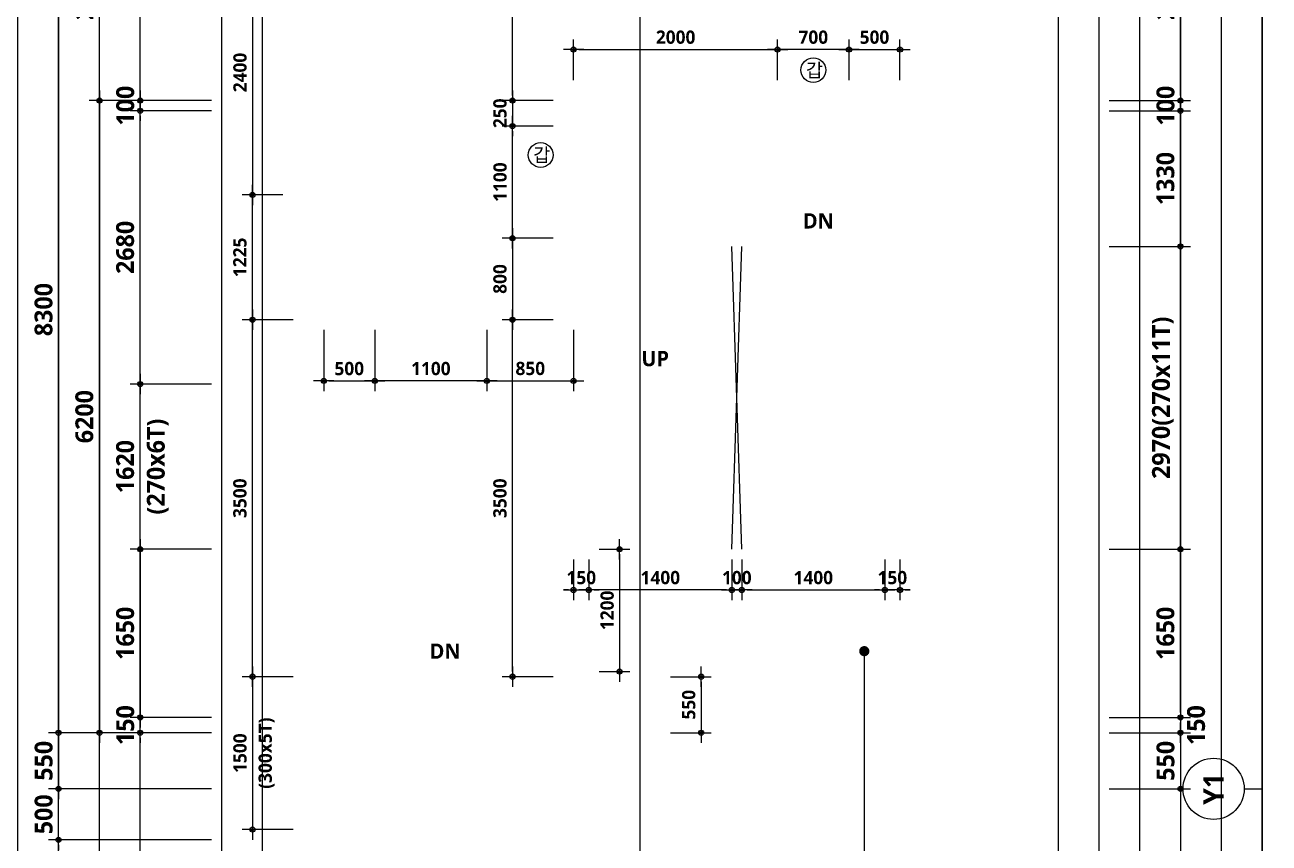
# Model space of a CAD drawing. Header units: millimetres. Extents: x -12482 to 126000, y 0 to 220200.
# Drawn here: x 54719 to 66919, y 128468 to 136492 of the extents above; entities that cross this region are included whole.
import ezdxf
from ezdxf.enums import TextEntityAlignment as Align

# ---------------------------------------------------------------- set-up
doc = ezdxf.new("R2010")
doc.units = ezdxf.units.MM
doc.header["$LTSCALE"] = 60
doc.linetypes.add('CEN', pattern=[62, 60, -1, 0, -1])
doc.layers.get('Defpoints').update_dxf_attribs({"color": 153})
for name, color, linetype in [('A-ANNO-DIM', 4, 'Continuous'), ('A-ANNO-SYMB', 7, 'Continuous'), ('A-ANNO-TEXT1', 7, 'Continuous'), ('A-ANNO-TITL', 7, 'Continuous'), ('A-FLOR-OPEN-BELO', 6, 'CEN'), ('A-ST-AXIS-BUB', 7, 'Continuous'), ('A-ST-AXIS-DIM', 7, 'Continuous'), ('AA-MKXX', 3, 'Continuous')]:
    doc.layers.add(name, color=color, linetype=linetype)
doc.layers.add('G(그리드1)', color=185, linetype='Continuous', plot=False)
doc.layers.add('G(그리드2)', color=235, linetype='Continuous', plot=False)
doc.styles.add('2020음성 1차', font='NanumGothicBold.ttf')
doc.styles.add('SH_진천_나눔', font='')
doc.styles.get('SH_진천_나눔').set_extended_font_data('NanumGothic', bold=True)
doc.dimstyles.new('SHP 50', dxfattribs={"dimscale": 50, "dimtxt": 3.5, "dimasz": 1, "dimexe": 2, "dimexo": 2, "dimgap": 1, "dimtad": 1, "dimdec": 0, "dimzin": 0, "dimdsep": 46, "dimtxsty": 'SH_진천_나눔', "dimblk": 'DIMDOT', "dimcen": 0.09, "dimclrd": 256, "dimclre": 256, "dimclrt": 3, "dimadec": 0, "dimazin": 1, "dimtfac": 1, "dimtdec": 0, "dimtix": 1, "dimtmove": 2, "dimatfit": 0, "dimldrblk": 'DIMDOT', "dimfxl": 1, "dimtolj": 1, "dimtzin": 0, "dimlwd": -1, "dimlwe": -1, "dimarcsym": 0})
doc.dimstyles.new('SHP 50내부', dxfattribs={"dimscale": 50, "dimtxt": 2.6, "dimasz": 1, "dimexe": 2, "dimexo": 2, "dimgap": 1, "dimtad": 1, "dimdec": 0, "dimzin": 0, "dimdsep": 46, "dimtxsty": '2020음성 1차', "dimblk": 'DIMDOT', "dimcen": 0.09, "dimclrd": 256, "dimclre": 256, "dimclrt": 3, "dimadec": 0, "dimazin": 1, "dimtfac": 1, "dimtdec": 0, "dimtix": 1, "dimtmove": 2, "dimatfit": 0, "dimldrblk": 'DIMDOT', "dimfxl": 1, "dimtolj": 1, "dimtzin": 0, "dimlwd": -1, "dimlwe": -1, "dimarcsym": 0})

# ---------------------------------------------------------------- blocks, each defined once
blk = doc.blocks.new('DIMDOT')
at = {"color": 0}
blk.add_line((-2, 0), (2, 0), dxfattribs=at)
for radius in [0.5, 0.25]:
    blk.add_circle((0, 0), radius, dxfattribs=at)
blk = doc.blocks.new('*D17274')
at = {"layer": 'A-ST-AXIS-DIM'}
for p, q in [((56550, 137850), (54950, 137850)), ((55050, 137800), (55050, 129600)), ((56550, 129550), (54950, 129550))]:
    blk.add_line(p, q, dxfattribs=at)
at = {"layer": 'Defpoints', "color": 0}
for p in [(56650, 137850), (55050, 129550), (56650, 129550)]:
    blk.add_point(p, dxfattribs=at)
at = {"layer": 'A-ST-AXIS-DIM', "linetype": 'ByBlock', "xscale": 50, "yscale": 50, "zscale": 50}
for p, rotation in [((55050, 137850), 90), ((55050, 129550), 270)]:
    blk.add_blockref('DIMDOT', p, dxfattribs=dict(at, rotation=rotation))
at = {"layer": 'A-ST-AXIS-DIM', "color": 3, "insert": (54903, 133700), "char_height": 175, "attachment_point": 5, "rotation": 90, "style": 'SH_진천_나눔'}
blk.add_mtext('\\A1;8300', dxfattribs=at)
blk = doc.blocks.new('*D17275')
at = {"layer": 'A-ST-AXIS-DIM'}
for p, q in [((56550, 135750), (55350, 135750)), ((55450, 135700), (55450, 129600)), ((56550, 129550), (55350, 129550))]:
    blk.add_line(p, q, dxfattribs=at)
at = {"layer": 'Defpoints', "color": 0}
for p in [(56650, 135750), (55450, 129550), (56650, 129550)]:
    blk.add_point(p, dxfattribs=at)
at = {"layer": 'A-ST-AXIS-DIM', "linetype": 'ByBlock', "xscale": 50, "yscale": 50, "zscale": 50}
for p, rotation in [((55450, 135750), 90), ((55450, 129550), 270)]:
    blk.add_blockref('DIMDOT', p, dxfattribs=dict(at, rotation=rotation))
at = {"layer": 'A-ST-AXIS-DIM', "color": 3, "insert": (55303, 132650), "char_height": 175, "attachment_point": 5, "rotation": 90, "style": 'SH_진천_나눔'}
blk.add_mtext('\\A1;6200', dxfattribs=at)
blk = doc.blocks.new('*D17276')
at = {"layer": 'A-ST-AXIS-DIM'}
for p, q in [((56550, 137850), (55350, 137850)), ((55450, 135800), (55450, 137800)), ((56550, 135750), (55350, 135750))]:
    blk.add_line(p, q, dxfattribs=at)
at = {"layer": 'Defpoints', "color": 0}
for p in [(55450, 137850), (56650, 137850), (56650, 135750)]:
    blk.add_point(p, dxfattribs=at)
at = {"layer": 'A-ST-AXIS-DIM', "linetype": 'ByBlock', "xscale": 50, "yscale": 50, "zscale": 50}
for p, rotation in [((55450, 137850), 90), ((55450, 135750), 270)]:
    blk.add_blockref('DIMDOT', p, dxfattribs=dict(at, rotation=rotation))
at = {"layer": 'A-ST-AXIS-DIM', "color": 3, "insert": (55304, 136800), "char_height": 175, "attachment_point": 5, "rotation": 90, "style": 'SH_진천_나눔'}
blk.add_mtext('\\A1;2100', dxfattribs=at)
blk = doc.blocks.new('*D17277')
at = {"layer": 'A-ST-AXIS-DIM'}
for p, q in [((56550, 129550), (54950, 129550)), ((55050, 129500), (55050, 129050)), ((56550, 129000), (54950, 129000))]:
    blk.add_line(p, q, dxfattribs=at)
at = {"layer": 'Defpoints', "color": 0}
for p in [(56650, 129550), (55050, 129000), (56650, 129000)]:
    blk.add_point(p, dxfattribs=at)
at = {"layer": 'A-ST-AXIS-DIM', "linetype": 'ByBlock', "xscale": 50, "yscale": 50, "zscale": 50}
for p, rotation in [((55050, 129550), 90), ((55050, 129000), 270)]:
    blk.add_blockref('DIMDOT', p, dxfattribs=dict(at, rotation=rotation))
at = {"layer": 'A-ST-AXIS-DIM', "color": 3, "insert": (54904, 129275), "char_height": 175, "attachment_point": 5, "rotation": 90, "style": 'SH_진천_나눔'}
blk.add_mtext('\\A1;550', dxfattribs=at)
blk = doc.blocks.new('A-ST-AXIS-BUB-1')
at = {"layer": 'A-ST-AXIS-BUB'}
blk.add_line((0, 350), (0, 0), dxfattribs=at)
blk.add_circle((0, 950), 600, dxfattribs=at)
blk = doc.blocks.new('*D18445')
at = {"layer": 'A-ANNO-DIM'}
for p, q in [((62100, 135950), (62100, 136350)), ((62800, 135950), (62800, 136350)), ((62750, 136250), (62150, 136250))]:
    blk.add_line(p, q, dxfattribs=at)
at = {"layer": 'Defpoints', "color": 0}
for p in [(62100, 136250), (62100, 135850), (62800, 135850)]:
    blk.add_point(p, dxfattribs=at)
at = {"layer": 'A-ANNO-DIM', "linetype": 'ByBlock', "xscale": 50, "yscale": 50, "zscale": 50, "rotation": 180}
blk.add_blockref('DIMDOT', (62100, 136250), dxfattribs=at)
at = {"layer": 'A-ANNO-DIM', "linetype": 'ByBlock', "xscale": 50, "yscale": 50, "zscale": 50}
blk.add_blockref('DIMDOT', (62800, 136250), dxfattribs=at)
at = {"layer": 'A-ANNO-DIM', "color": 3, "insert": (62450, 136371), "char_height": 130, "attachment_point": 5, "style": '2020음성 1차'}
blk.add_mtext('\\A1;700', dxfattribs=at)
blk = doc.blocks.new('*D18446')
at = {"layer": 'A-ANNO-DIM'}
for p, q in [((60100, 135950), (60100, 136350)), ((62100, 135950), (62100, 136350)), ((60150, 136250), (62050, 136250))]:
    blk.add_line(p, q, dxfattribs=at)
at = {"layer": 'Defpoints', "color": 0}
for p in [(62100, 136250), (60100, 135850), (62100, 135850)]:
    blk.add_point(p, dxfattribs=at)
at = {"layer": 'A-ANNO-DIM', "linetype": 'ByBlock', "xscale": 50, "yscale": 50, "zscale": 50, "rotation": 180}
blk.add_blockref('DIMDOT', (60100, 136250), dxfattribs=at)
at = {"layer": 'A-ANNO-DIM', "linetype": 'ByBlock', "xscale": 50, "yscale": 50, "zscale": 50}
blk.add_blockref('DIMDOT', (62100, 136250), dxfattribs=at)
at = {"layer": 'A-ANNO-DIM', "color": 3, "insert": (61100, 136371), "char_height": 130, "attachment_point": 5, "style": '2020음성 1차'}
blk.add_mtext('\\A1;2000', dxfattribs=at)
blk = doc.blocks.new('*D18447')
at = {"layer": 'A-ANNO-DIM'}
for p, q in [((62800, 135950), (62800, 136350)), ((63300, 135950), (63300, 136350)), ((62850, 136250), (63250, 136250))]:
    blk.add_line(p, q, dxfattribs=at)
at = {"layer": 'Defpoints', "color": 0}
for p in [(63300, 136250), (62800, 135850), (63300, 135850)]:
    blk.add_point(p, dxfattribs=at)
at = {"layer": 'A-ANNO-DIM', "linetype": 'ByBlock', "xscale": 50, "yscale": 50, "zscale": 50, "rotation": 180}
blk.add_blockref('DIMDOT', (62800, 136250), dxfattribs=at)
at = {"layer": 'A-ANNO-DIM', "linetype": 'ByBlock', "xscale": 50, "yscale": 50, "zscale": 50}
blk.add_blockref('DIMDOT', (63300, 136250), dxfattribs=at)
at = {"layer": 'A-ANNO-DIM', "color": 3, "insert": (63050, 136371), "char_height": 130, "attachment_point": 5, "style": '2020음성 1차'}
blk.add_mtext('\\A1;500', dxfattribs=at)
blk = doc.blocks.new('갑종 TEXT100')
at = {"layer": 'A-ANNO-SYMB'}
blk.add_circle((0, 0), 243, dxfattribs=at)
at = {"layer": 'A-ANNO-TITL', "style": '2020음성 1차'}
blk.add_text('갑 ', height=266.7, dxfattribs=at).set_placement((67, 0), align=Align.MIDDLE_CENTER)
blk = doc.blocks.new('*D18561')
at = {"layer": 'A-ANNO-DIM'}
for p, q in [((61050, 130100), (61450, 130100)), ((61350, 130050), (61350, 129600)), ((61050, 129550), (61450, 129550))]:
    blk.add_line(p, q, dxfattribs=at)
at = {"layer": 'Defpoints', "color": 0}
for p in [(60950, 130100), (60950, 129550), (61350, 129550)]:
    blk.add_point(p, dxfattribs=at)
at = {"layer": 'A-ANNO-DIM', "linetype": 'ByBlock', "xscale": 50, "yscale": 50, "zscale": 50}
for p, rotation in [((61350, 130100), 90), ((61350, 129550), 270)]:
    blk.add_blockref('DIMDOT', p, dxfattribs=dict(at, rotation=rotation))
at = {"layer": 'A-ANNO-DIM', "color": 3, "insert": (61229, 129825), "char_height": 130, "attachment_point": 5, "rotation": 90, "style": '2020음성 1차'}
blk.add_mtext('\\A1;550', dxfattribs=at)
blk = doc.blocks.new('*D18569')
at = {"layer": 'A-ST-AXIS-DIM'}
for p, q in [((56550, 132970), (55750, 132970)), ((55850, 131400), (55850, 132920)), ((56550, 131350), (55750, 131350))]:
    blk.add_line(p, q, dxfattribs=at)
at = {"layer": 'Defpoints', "color": 0}
for p in [(55850, 132970), (56650, 132970), (56650, 131350)]:
    blk.add_point(p, dxfattribs=at)
at = {"layer": 'A-ST-AXIS-DIM', "linetype": 'ByBlock', "xscale": 50, "yscale": 50, "zscale": 50}
for p, rotation in [((55850, 132970), 90), ((55850, 131350), 270)]:
    blk.add_blockref('DIMDOT', p, dxfattribs=dict(at, rotation=rotation))
at = {"layer": 'A-ST-AXIS-DIM', "color": 3, "char_height": 175, "attachment_point": 5, "rotation": 90, "style": 'SH_진천_나눔'}
for s, insert in [('\\A1;(270x6T)', (56022, 132160)), ('\\A1;1620', (55703, 132160))]:
    blk.add_mtext(s, dxfattribs=dict(at, insert=insert))
blk = doc.blocks.new('*D18570')
at = {"layer": 'A-ST-AXIS-DIM'}
for p, q in [((56550, 135650), (55750, 135650)), ((55850, 133020), (55850, 135600)), ((56550, 132970), (55750, 132970))]:
    blk.add_line(p, q, dxfattribs=at)
at = {"layer": 'Defpoints', "color": 0}
for p in [(55850, 135650), (56650, 135650), (56650, 132970)]:
    blk.add_point(p, dxfattribs=at)
at = {"layer": 'A-ST-AXIS-DIM', "linetype": 'ByBlock', "xscale": 50, "yscale": 50, "zscale": 50}
for p, rotation in [((55850, 135650), 90), ((55850, 132970), 270)]:
    blk.add_blockref('DIMDOT', p, dxfattribs=dict(at, rotation=rotation))
at = {"layer": 'A-ST-AXIS-DIM', "color": 3, "insert": (55703, 134310), "char_height": 175, "attachment_point": 5, "rotation": 90, "style": 'SH_진천_나눔'}
blk.add_mtext('\\A1;2680', dxfattribs=at)
blk = doc.blocks.new('*D18571')
at = {"layer": 'A-ST-AXIS-DIM'}
for p, q in [((55850, 135800), (55850, 135850)), ((56550, 135750), (55750, 135750)), ((55850, 135750), (55850, 135650)), ((56550, 135650), (55750, 135650)), ((55850, 135600), (55850, 135550))]:
    blk.add_line(p, q, dxfattribs=at)
at = {"layer": 'Defpoints', "color": 0}
for p in [(56650, 135750), (55850, 135650), (56650, 135650)]:
    blk.add_point(p, dxfattribs=at)
at = {"layer": 'A-ST-AXIS-DIM', "linetype": 'ByBlock', "xscale": 50, "yscale": 50, "zscale": 50}
for p, rotation in [((55850, 135750), 270), ((55850, 135650), 90)]:
    blk.add_blockref('DIMDOT', p, dxfattribs=dict(at, rotation=rotation))
at = {"layer": 'A-ST-AXIS-DIM', "color": 3, "insert": (55704, 135700), "char_height": 175, "attachment_point": 5, "rotation": 90, "style": 'SH_진천_나눔'}
blk.add_mtext('\\A1;100', dxfattribs=at)
blk = doc.blocks.new('*D18572')
at = {"layer": 'A-ST-AXIS-DIM'}
for p, q in [((56550, 131350), (55750, 131350)), ((55850, 131300), (55850, 129750)), ((56550, 129700), (55750, 129700))]:
    blk.add_line(p, q, dxfattribs=at)
at = {"layer": 'Defpoints', "color": 0}
for p in [(56650, 131350), (55850, 129700), (56650, 129700)]:
    blk.add_point(p, dxfattribs=at)
at = {"layer": 'A-ST-AXIS-DIM', "linetype": 'ByBlock', "xscale": 50, "yscale": 50, "zscale": 50}
for p, rotation in [((55850, 131350), 90), ((55850, 129700), 270)]:
    blk.add_blockref('DIMDOT', p, dxfattribs=dict(at, rotation=rotation))
at = {"layer": 'A-ST-AXIS-DIM', "color": 3, "insert": (55703, 130525), "char_height": 175, "attachment_point": 5, "rotation": 90, "style": 'SH_진천_나눔'}
blk.add_mtext('\\A1;1650', dxfattribs=at)
blk = doc.blocks.new('*D18573')
at = {"layer": 'A-ST-AXIS-DIM'}
for p, q in [((56550, 129700), (55750, 129700)), ((55850, 129750), (55850, 129800)), ((55850, 129550), (55850, 129700)), ((56550, 129550), (55750, 129550)), ((55850, 129500), (55850, 129450))]:
    blk.add_line(p, q, dxfattribs=at)
at = {"layer": 'Defpoints', "color": 0}
for p in [(55850, 129700), (56650, 129700), (56650, 129550)]:
    blk.add_point(p, dxfattribs=at)
at = {"layer": 'A-ST-AXIS-DIM', "linetype": 'ByBlock', "xscale": 50, "yscale": 50, "zscale": 50}
for p, rotation in [((55850, 129700), 270), ((55850, 129550), 90)]:
    blk.add_blockref('DIMDOT', p, dxfattribs=dict(at, rotation=rotation))
at = {"layer": 'A-ST-AXIS-DIM', "color": 3, "insert": (55704, 129625), "char_height": 175, "attachment_point": 5, "rotation": 90, "style": 'SH_진천_나눔'}
blk.add_mtext('\\A1;150', dxfattribs=at)
blk = doc.blocks.new('*D18574')
at = {"layer": 'A-ST-AXIS-DIM'}
for p, q in [((65350, 129700), (66150, 129700)), ((66050, 129750), (66050, 129800)), ((66050, 129700), (66050, 129550)), ((65350, 129550), (66150, 129550)), ((66050, 129500), (66050, 129450))]:
    blk.add_line(p, q, dxfattribs=at)
at = {"layer": 'Defpoints', "color": 0}
for p in [(65250, 129700), (65250, 129550), (66050, 129550)]:
    blk.add_point(p, dxfattribs=at)
at = {"layer": 'A-ST-AXIS-DIM', "linetype": 'ByBlock', "xscale": 50, "yscale": 50, "zscale": 50}
for p, rotation in [((66050, 129700), 270), ((66050, 129550), 90)]:
    blk.add_blockref('DIMDOT', p, dxfattribs=dict(at, rotation=rotation))
at = {"layer": 'A-ST-AXIS-DIM', "color": 3, "insert": (66204, 129625), "char_height": 175, "attachment_point": 5, "rotation": 90, "style": 'SH_진천_나눔'}
blk.add_mtext('\\A1;150', dxfattribs=at)
blk = doc.blocks.new('*D18575')
at = {"layer": 'A-ST-AXIS-DIM'}
for p, q in [((65350, 135650), (66150, 135650)), ((66050, 134370), (66050, 135600)), ((65350, 134320), (66150, 134320))]:
    blk.add_line(p, q, dxfattribs=at)
at = {"layer": 'Defpoints', "color": 0}
for p in [(65250, 135650), (66050, 135650), (65250, 134320)]:
    blk.add_point(p, dxfattribs=at)
at = {"layer": 'A-ST-AXIS-DIM', "linetype": 'ByBlock', "xscale": 50, "yscale": 50, "zscale": 50}
for p, rotation in [((66050, 135650), 90), ((66050, 134320), 270)]:
    blk.add_blockref('DIMDOT', p, dxfattribs=dict(at, rotation=rotation))
at = {"layer": 'A-ST-AXIS-DIM', "color": 3, "insert": (65903, 134985), "char_height": 175, "attachment_point": 5, "rotation": 90, "style": 'SH_진천_나눔'}
blk.add_mtext('\\A1;1330', dxfattribs=at)
blk = doc.blocks.new('*D18576')
at = {"layer": 'A-ST-AXIS-DIM'}
for p, q in [((66050, 135800), (66050, 135850)), ((65350, 135750), (66150, 135750)), ((66050, 135750), (66050, 135650)), ((65350, 135650), (66150, 135650)), ((66050, 135600), (66050, 135550))]:
    blk.add_line(p, q, dxfattribs=at)
at = {"layer": 'Defpoints', "color": 0}
for p in [(65250, 135750), (65250, 135650), (66050, 135650)]:
    blk.add_point(p, dxfattribs=at)
at = {"layer": 'A-ST-AXIS-DIM', "linetype": 'ByBlock', "xscale": 50, "yscale": 50, "zscale": 50}
for p, rotation in [((66050, 135750), 270), ((66050, 135650), 90)]:
    blk.add_blockref('DIMDOT', p, dxfattribs=dict(at, rotation=rotation))
at = {"layer": 'A-ST-AXIS-DIM', "color": 3, "insert": (65904, 135700), "char_height": 175, "attachment_point": 5, "rotation": 90, "style": 'SH_진천_나눔'}
blk.add_mtext('\\A1;100', dxfattribs=at)
blk = doc.blocks.new('*D18577')
at = {"layer": 'A-ST-AXIS-DIM'}
for p, q in [((65350, 134320), (66150, 134320)), ((66050, 131400), (66050, 134270)), ((65350, 131350), (66150, 131350))]:
    blk.add_line(p, q, dxfattribs=at)
at = {"layer": 'Defpoints', "color": 0}
for p in [(65250, 134320), (66050, 134320), (65250, 131350)]:
    blk.add_point(p, dxfattribs=at)
at = {"layer": 'A-ST-AXIS-DIM', "linetype": 'ByBlock', "xscale": 50, "yscale": 50, "zscale": 50}
for p, rotation in [((66050, 134320), 90), ((66050, 131350), 270)]:
    blk.add_blockref('DIMDOT', p, dxfattribs=dict(at, rotation=rotation))
at = {"layer": 'A-ST-AXIS-DIM', "color": 3, "insert": (65878, 132835), "char_height": 175, "attachment_point": 5, "rotation": 90, "style": 'SH_진천_나눔'}
blk.add_mtext('\\A1;\\A1;2970(270x11T)', dxfattribs=at)
blk = doc.blocks.new('*D18578')
at = {"layer": 'A-ST-AXIS-DIM'}
for p, q in [((65350, 131350), (66150, 131350)), ((66050, 129750), (66050, 131300)), ((65350, 129700), (66150, 129700))]:
    blk.add_line(p, q, dxfattribs=at)
at = {"layer": 'Defpoints', "color": 0}
for p in [(65250, 131350), (66050, 131350), (65250, 129700)]:
    blk.add_point(p, dxfattribs=at)
at = {"layer": 'A-ST-AXIS-DIM', "linetype": 'ByBlock', "xscale": 50, "yscale": 50, "zscale": 50}
for p, rotation in [((66050, 131350), 90), ((66050, 129700), 270)]:
    blk.add_blockref('DIMDOT', p, dxfattribs=dict(at, rotation=rotation))
at = {"layer": 'A-ST-AXIS-DIM', "color": 3, "insert": (65903, 130525), "char_height": 175, "attachment_point": 5, "rotation": 90, "style": 'SH_진천_나눔'}
blk.add_mtext('\\A1;1650', dxfattribs=at)
blk = doc.blocks.new('*D18579')
at = {"layer": 'A-ST-AXIS-DIM'}
for p, q in [((65350, 137850), (66150, 137850)), ((66050, 135800), (66050, 137800)), ((65350, 135750), (66150, 135750))]:
    blk.add_line(p, q, dxfattribs=at)
at = {"layer": 'Defpoints', "color": 0}
for p in [(65250, 137850), (66050, 137850), (65250, 135750)]:
    blk.add_point(p, dxfattribs=at)
at = {"layer": 'A-ST-AXIS-DIM', "linetype": 'ByBlock', "xscale": 50, "yscale": 50, "zscale": 50}
for p, rotation in [((66050, 137850), 90), ((66050, 135750), 270)]:
    blk.add_blockref('DIMDOT', p, dxfattribs=dict(at, rotation=rotation))
at = {"layer": 'A-ST-AXIS-DIM', "color": 3, "insert": (65904, 136800), "char_height": 175, "attachment_point": 5, "rotation": 90, "style": 'SH_진천_나눔'}
blk.add_mtext('\\A1;2100', dxfattribs=at)
blk = doc.blocks.new('*D18583')
at = {"layer": 'A-ST-AXIS-DIM'}
for p, q in [((65350, 129550), (66150, 129550)), ((66050, 129500), (66050, 129050)), ((65350, 129000), (66150, 129000))]:
    blk.add_line(p, q, dxfattribs=at)
at = {"layer": 'Defpoints', "color": 0}
for p in [(65250, 129550), (65250, 129000), (66050, 129000)]:
    blk.add_point(p, dxfattribs=at)
at = {"layer": 'A-ST-AXIS-DIM', "linetype": 'ByBlock', "xscale": 50, "yscale": 50, "zscale": 50}
for p, rotation in [((66050, 129550), 90), ((66050, 129000), 270)]:
    blk.add_blockref('DIMDOT', p, dxfattribs=dict(at, rotation=rotation))
at = {"layer": 'A-ST-AXIS-DIM', "color": 3, "insert": (65904, 129275), "char_height": 175, "attachment_point": 5, "rotation": 90, "style": 'SH_진천_나눔'}
blk.add_mtext('\\A1;550', dxfattribs=at)
blk = doc.blocks.new('*D18587')
at = {"layer": 'A-ANNO-DIM'}
for p, q in [((57250, 137225), (56850, 137225)), ((56950, 137175), (56950, 134875)), ((57250, 134825), (56850, 134825))]:
    blk.add_line(p, q, dxfattribs=at)
at = {"layer": 'Defpoints', "color": 0}
for p in [(57350, 137225), (56950, 134825), (57350, 134825)]:
    blk.add_point(p, dxfattribs=at)
at = {"layer": 'A-ANNO-DIM', "linetype": 'ByBlock', "xscale": 50, "yscale": 50, "zscale": 50}
for p, rotation in [((56950, 137225), 90), ((56950, 134825), 270)]:
    blk.add_blockref('DIMDOT', p, dxfattribs=dict(at, rotation=rotation))
at = {"layer": 'A-ANNO-DIM', "color": 3, "insert": (56829, 136025), "char_height": 130, "attachment_point": 5, "rotation": 90, "style": '2020음성 1차'}
blk.add_mtext('\\A1;2400', dxfattribs=at)
blk = doc.blocks.new('*D18589')
at = {"layer": 'A-ANNO-DIM'}
for p, q in [((57250, 134825), (56850, 134825)), ((56950, 133650), (56950, 134775)), ((57350, 133600), (56850, 133600))]:
    blk.add_line(p, q, dxfattribs=at)
at = {"layer": 'Defpoints', "color": 0}
for p in [(56950, 134825), (57350, 134825), (57450, 133600)]:
    blk.add_point(p, dxfattribs=at)
at = {"layer": 'A-ANNO-DIM', "linetype": 'ByBlock', "xscale": 50, "yscale": 50, "zscale": 50}
for p, rotation in [((56950, 134825), 90), ((56950, 133600), 270)]:
    blk.add_blockref('DIMDOT', p, dxfattribs=dict(at, rotation=rotation))
at = {"layer": 'A-ANNO-DIM', "color": 3, "insert": (56828, 134212), "char_height": 130, "attachment_point": 5, "rotation": 90, "style": '2020음성 1차'}
blk.add_mtext('\\A1;1225', dxfattribs=at)
blk = doc.blocks.new('*D18590')
at = {"layer": 'A-ANNO-DIM'}
for p, q in [((57350, 130100), (56850, 130100)), ((56950, 130050), (56950, 128650)), ((57350, 128600), (56850, 128600))]:
    blk.add_line(p, q, dxfattribs=at)
at = {"layer": 'Defpoints', "color": 0}
for p in [(57450, 130100), (56950, 128600), (57450, 128600)]:
    blk.add_point(p, dxfattribs=at)
at = {"layer": 'A-ANNO-DIM', "linetype": 'ByBlock', "xscale": 50, "yscale": 50, "zscale": 50}
for p, rotation in [((56950, 130100), 90), ((56950, 128600), 270)]:
    blk.add_blockref('DIMDOT', p, dxfattribs=dict(at, rotation=rotation))
at = {"layer": 'A-ANNO-DIM', "color": 3, "char_height": 130, "attachment_point": 5, "rotation": 90, "style": '2020음성 1차'}
for s, insert in [('\\A1;(300x5T)', (57090, 129350)), ('\\A1;1500', (56829, 129350))]:
    blk.add_mtext(s, dxfattribs=dict(at, insert=insert))
blk = doc.blocks.new('*D18591')
at = {"layer": 'A-ANNO-DIM'}
for p, q in [((57350, 133600), (56850, 133600)), ((56950, 130150), (56950, 133550)), ((57350, 130100), (56850, 130100))]:
    blk.add_line(p, q, dxfattribs=at)
at = {"layer": 'Defpoints', "color": 0}
for p in [(56950, 133600), (57450, 133600), (57450, 130100)]:
    blk.add_point(p, dxfattribs=at)
at = {"layer": 'A-ANNO-DIM', "linetype": 'ByBlock', "xscale": 50, "yscale": 50, "zscale": 50}
for p, rotation in [((56950, 133600), 90), ((56950, 130100), 270)]:
    blk.add_blockref('DIMDOT', p, dxfattribs=dict(at, rotation=rotation))
at = {"layer": 'A-ANNO-DIM', "color": 3, "insert": (56828, 131850), "char_height": 130, "attachment_point": 5, "rotation": 90, "style": '2020음성 1차'}
blk.add_mtext('\\A1;3500', dxfattribs=at)
blk = doc.blocks.new('*D18594')
at = {"layer": 'A-ANNO-DIM'}
for p, q in [((57650, 133500), (57650, 132900)), ((58150, 133500), (58150, 132900)), ((57700, 133000), (58100, 133000))]:
    blk.add_line(p, q, dxfattribs=at)
at = {"layer": 'Defpoints', "color": 0}
for p in [(57650, 133600), (58150, 133600), (58150, 133000)]:
    blk.add_point(p, dxfattribs=at)
at = {"layer": 'A-ANNO-DIM', "linetype": 'ByBlock', "xscale": 50, "yscale": 50, "zscale": 50, "rotation": 180}
blk.add_blockref('DIMDOT', (57650, 133000), dxfattribs=at)
at = {"layer": 'A-ANNO-DIM', "linetype": 'ByBlock', "xscale": 50, "yscale": 50, "zscale": 50}
blk.add_blockref('DIMDOT', (58150, 133000), dxfattribs=at)
at = {"layer": 'A-ANNO-DIM', "color": 3, "insert": (57900, 133121), "char_height": 130, "attachment_point": 5, "style": '2020음성 1차'}
blk.add_mtext('\\A1;500', dxfattribs=at)
blk = doc.blocks.new('*D18598')
at = {"layer": 'A-ST-AXIS-DIM'}
for p, q in [((55050, 129050), (55050, 129100)), ((56550, 129000), (54950, 129000)), ((55050, 128500), (55050, 129000)), ((56550, 128500), (54950, 128500)), ((55050, 128450), (55050, 128400))]:
    blk.add_line(p, q, dxfattribs=at)
at = {"layer": 'Defpoints', "color": 0}
for p in [(55050, 129000), (56650, 129000), (56650, 128500)]:
    blk.add_point(p, dxfattribs=at)
at = {"layer": 'A-ST-AXIS-DIM', "linetype": 'ByBlock', "xscale": 50, "yscale": 50, "zscale": 50}
for p, rotation in [((55050, 129000), 270), ((55050, 128500), 90)]:
    blk.add_blockref('DIMDOT', p, dxfattribs=dict(at, rotation=rotation))
at = {"layer": 'A-ST-AXIS-DIM', "color": 3, "insert": (54904, 128750), "char_height": 175, "attachment_point": 5, "rotation": 90, "style": 'SH_진천_나눔'}
blk.add_mtext('\\A1;500', dxfattribs=at)
blk = doc.blocks.new('*D18618')
at = {"layer": 'A-ANNO-DIM'}
for p, q in [((61650, 131250), (61650, 130850)), ((61750, 131250), (61750, 130850)), ((61600, 130950), (61550, 130950)), ((61750, 130950), (61650, 130950)), ((61800, 130950), (61850, 130950))]:
    blk.add_line(p, q, dxfattribs=at)
at = {"layer": 'Defpoints', "color": 0}
for p in [(61650, 131350), (61750, 131350), (61650, 130950)]:
    blk.add_point(p, dxfattribs=at)
at = {"layer": 'A-ANNO-DIM', "linetype": 'ByBlock', "xscale": 50, "yscale": 50, "zscale": 50}
blk.add_blockref('DIMDOT', (61650, 130950), dxfattribs=at)
at = {"layer": 'A-ANNO-DIM', "linetype": 'ByBlock', "xscale": 50, "yscale": 50, "zscale": 50, "rotation": 180}
blk.add_blockref('DIMDOT', (61750, 130950), dxfattribs=at)
at = {"layer": 'A-ANNO-DIM', "color": 3, "insert": (61700, 131071), "char_height": 130, "attachment_point": 5, "style": '2020음성 1차'}
blk.add_mtext('\\A1;100', dxfattribs=at)
blk = doc.blocks.new('*D18619')
at = {"layer": 'A-ANNO-DIM'}
for p, q in [((61750, 131250), (61750, 130850)), ((63150, 131250), (63150, 130850)), ((61800, 130950), (63100, 130950))]:
    blk.add_line(p, q, dxfattribs=at)
at = {"layer": 'Defpoints', "color": 0}
for p in [(61750, 131350), (63150, 131350), (63150, 130950)]:
    blk.add_point(p, dxfattribs=at)
at = {"layer": 'A-ANNO-DIM', "linetype": 'ByBlock', "xscale": 50, "yscale": 50, "zscale": 50, "rotation": 180}
blk.add_blockref('DIMDOT', (61750, 130950), dxfattribs=at)
at = {"layer": 'A-ANNO-DIM', "linetype": 'ByBlock', "xscale": 50, "yscale": 50, "zscale": 50}
blk.add_blockref('DIMDOT', (63150, 130950), dxfattribs=at)
at = {"layer": 'A-ANNO-DIM', "color": 3, "insert": (62450, 131071), "char_height": 130, "attachment_point": 5, "style": '2020음성 1차'}
blk.add_mtext('\\A1;1400', dxfattribs=at)
blk = doc.blocks.new('*D18620')
at = {"layer": 'A-ANNO-DIM'}
for p, q in [((63150, 131250), (63150, 130850)), ((63300, 131250), (63300, 130850)), ((63100, 130950), (63050, 130950)), ((63300, 130950), (63150, 130950)), ((63350, 130950), (63400, 130950))]:
    blk.add_line(p, q, dxfattribs=at)
at = {"layer": 'Defpoints', "color": 0}
for p in [(63150, 131350), (63300, 131350), (63150, 130950)]:
    blk.add_point(p, dxfattribs=at)
at = {"layer": 'A-ANNO-DIM', "linetype": 'ByBlock', "xscale": 50, "yscale": 50, "zscale": 50}
blk.add_blockref('DIMDOT', (63150, 130950), dxfattribs=at)
at = {"layer": 'A-ANNO-DIM', "linetype": 'ByBlock', "xscale": 50, "yscale": 50, "zscale": 50, "rotation": 180}
blk.add_blockref('DIMDOT', (63300, 130950), dxfattribs=at)
at = {"layer": 'A-ANNO-DIM', "color": 3, "insert": (63225, 131071), "char_height": 130, "attachment_point": 5, "style": '2020음성 1차'}
blk.add_mtext('\\A1;150', dxfattribs=at)
blk = doc.blocks.new('*D18621')
at = {"layer": 'A-ANNO-DIM'}
for p, q in [((60250, 131250), (60250, 130850)), ((61650, 131250), (61650, 130850)), ((61600, 130950), (60300, 130950))]:
    blk.add_line(p, q, dxfattribs=at)
at = {"layer": 'Defpoints', "color": 0}
for p in [(60250, 131350), (61650, 131350), (60250, 130950)]:
    blk.add_point(p, dxfattribs=at)
at = {"layer": 'A-ANNO-DIM', "linetype": 'ByBlock', "xscale": 50, "yscale": 50, "zscale": 50, "rotation": 180}
blk.add_blockref('DIMDOT', (60250, 130950), dxfattribs=at)
at = {"layer": 'A-ANNO-DIM', "linetype": 'ByBlock', "xscale": 50, "yscale": 50, "zscale": 50}
blk.add_blockref('DIMDOT', (61650, 130950), dxfattribs=at)
at = {"layer": 'A-ANNO-DIM', "color": 3, "insert": (60950, 131071), "char_height": 130, "attachment_point": 5, "style": '2020음성 1차'}
blk.add_mtext('\\A1;1400', dxfattribs=at)
blk = doc.blocks.new('*D18622')
at = {"layer": 'A-ANNO-DIM'}
for p, q in [((60100, 131250), (60100, 130850)), ((60250, 131250), (60250, 130850)), ((60050, 130950), (60000, 130950)), ((60100, 130950), (60250, 130950)), ((60300, 130950), (60350, 130950))]:
    blk.add_line(p, q, dxfattribs=at)
at = {"layer": 'Defpoints', "color": 0}
for p in [(60100, 131350), (60250, 131350), (60250, 130950)]:
    blk.add_point(p, dxfattribs=at)
at = {"layer": 'A-ANNO-DIM', "linetype": 'ByBlock', "xscale": 50, "yscale": 50, "zscale": 50}
blk.add_blockref('DIMDOT', (60100, 130950), dxfattribs=at)
at = {"layer": 'A-ANNO-DIM', "linetype": 'ByBlock', "xscale": 50, "yscale": 50, "zscale": 50, "rotation": 180}
blk.add_blockref('DIMDOT', (60250, 130950), dxfattribs=at)
at = {"layer": 'A-ANNO-DIM', "color": 3, "insert": (60175, 131071), "char_height": 130, "attachment_point": 5, "style": '2020음성 1차'}
blk.add_mtext('\\A1;150', dxfattribs=at)
blk = doc.blocks.new('*D18831')
at = {"layer": 'A-ANNO-DIM'}
for p, q in [((60350, 131350), (60650, 131350)), ((60550, 131300), (60550, 130200)), ((60350, 130150), (60650, 130150))]:
    blk.add_line(p, q, dxfattribs=at)
at = {"layer": 'Defpoints', "color": 0}
for p in [(60250, 131350), (60250, 130150), (60550, 130150)]:
    blk.add_point(p, dxfattribs=at)
at = {"layer": 'A-ANNO-DIM', "linetype": 'ByBlock', "xscale": 50, "yscale": 50, "zscale": 50}
for p, rotation in [((60550, 131350), 90), ((60550, 130150), 270)]:
    blk.add_blockref('DIMDOT', p, dxfattribs=dict(at, rotation=rotation))
at = {"layer": 'A-ANNO-DIM', "color": 3, "insert": (60429, 130750), "char_height": 130, "attachment_point": 5, "rotation": 90, "style": '2020음성 1차'}
blk.add_mtext('\\A1;1200', dxfattribs=at)
blk = doc.blocks.new('*U15104')
at = {"layer": 'AA-MKXX', "linetype": 'CEN', "ltscale": 300}
blk.add_line((900, 0), (48373, 0), dxfattribs=at)
blk = doc.blocks.new('*D21320')
at = {"layer": 'A-ANNO-DIM'}
for p, q in [((59900, 137850), (59400, 137850)), ((59500, 135800), (59500, 137800)), ((59900, 135750), (59400, 135750))]:
    blk.add_line(p, q, dxfattribs=at)
at = {"layer": 'Defpoints', "color": 0}
for p in [(59500, 137850), (60000, 137850), (60000, 135750)]:
    blk.add_point(p, dxfattribs=at)
at = {"layer": 'A-ANNO-DIM', "linetype": 'ByBlock', "xscale": 50, "yscale": 50, "zscale": 50}
for p, rotation in [((59500, 137850), 90), ((59500, 135750), 270)]:
    blk.add_blockref('DIMDOT', p, dxfattribs=dict(at, rotation=rotation))
at = {"layer": 'A-ANNO-DIM', "color": 3, "insert": (59379, 136800), "char_height": 130, "attachment_point": 5, "rotation": 90, "style": '2020음성 1차'}
blk.add_mtext('\\A1;2100', dxfattribs=at)
blk = doc.blocks.new('*D21321')
at = {"layer": 'A-ANNO-DIM'}
for p, q in [((59500, 135800), (59500, 135850)), ((59900, 135750), (59400, 135750)), ((59500, 135750), (59500, 135500)), ((59900, 135500), (59400, 135500)), ((59500, 135450), (59500, 135400))]:
    blk.add_line(p, q, dxfattribs=at)
at = {"layer": 'Defpoints', "color": 0}
for p in [(60000, 135750), (59500, 135500), (60000, 135500)]:
    blk.add_point(p, dxfattribs=at)
at = {"layer": 'A-ANNO-DIM', "linetype": 'ByBlock', "xscale": 50, "yscale": 50, "zscale": 50}
for p, rotation in [((59500, 135750), 270), ((59500, 135500), 90)]:
    blk.add_blockref('DIMDOT', p, dxfattribs=dict(at, rotation=rotation))
at = {"layer": 'A-ANNO-DIM', "color": 3, "insert": (59378, 135625), "char_height": 130, "attachment_point": 5, "rotation": 90, "style": '2020음성 1차'}
blk.add_mtext('\\A1;250', dxfattribs=at)
blk = doc.blocks.new('*D21322')
at = {"layer": 'A-ANNO-DIM'}
for p, q in [((59900, 135500), (59400, 135500)), ((59500, 134450), (59500, 135450)), ((59900, 134400), (59400, 134400))]:
    blk.add_line(p, q, dxfattribs=at)
at = {"layer": 'Defpoints', "color": 0}
for p in [(59500, 135500), (60000, 135500), (60000, 134400)]:
    blk.add_point(p, dxfattribs=at)
at = {"layer": 'A-ANNO-DIM', "linetype": 'ByBlock', "xscale": 50, "yscale": 50, "zscale": 50}
for p, rotation in [((59500, 135500), 90), ((59500, 134400), 270)]:
    blk.add_blockref('DIMDOT', p, dxfattribs=dict(at, rotation=rotation))
at = {"layer": 'A-ANNO-DIM', "color": 3, "insert": (59379, 134950), "char_height": 130, "attachment_point": 5, "rotation": 90, "style": '2020음성 1차'}
blk.add_mtext('\\A1;1100', dxfattribs=at)
blk = doc.blocks.new('*D21323')
at = {"layer": 'A-ANNO-DIM'}
for p, q in [((59900, 134400), (59400, 134400)), ((59500, 134350), (59500, 133650)), ((59900, 133600), (59400, 133600))]:
    blk.add_line(p, q, dxfattribs=at)
at = {"layer": 'Defpoints', "color": 0}
for p in [(60000, 134400), (59500, 133600), (60000, 133600)]:
    blk.add_point(p, dxfattribs=at)
at = {"layer": 'A-ANNO-DIM', "linetype": 'ByBlock', "xscale": 50, "yscale": 50, "zscale": 50}
for p, rotation in [((59500, 134400), 90), ((59500, 133600), 270)]:
    blk.add_blockref('DIMDOT', p, dxfattribs=dict(at, rotation=rotation))
at = {"layer": 'A-ANNO-DIM', "color": 3, "insert": (59378, 134000), "char_height": 130, "attachment_point": 5, "rotation": 90, "style": '2020음성 1차'}
blk.add_mtext('\\A1;800', dxfattribs=at)
blk = doc.blocks.new('*D21325')
at = {"layer": 'A-ANNO-DIM'}
for p, q in [((59900, 133600), (59400, 133600)), ((59500, 130150), (59500, 133550)), ((59900, 130100), (59400, 130100))]:
    blk.add_line(p, q, dxfattribs=at)
at = {"layer": 'Defpoints', "color": 0}
for p in [(59500, 133600), (60000, 133600), (60000, 130100)]:
    blk.add_point(p, dxfattribs=at)
at = {"layer": 'A-ANNO-DIM', "linetype": 'ByBlock', "xscale": 50, "yscale": 50, "zscale": 50}
for p, rotation in [((59500, 133600), 90), ((59500, 130100), 270)]:
    blk.add_blockref('DIMDOT', p, dxfattribs=dict(at, rotation=rotation))
at = {"layer": 'A-ANNO-DIM', "color": 3, "insert": (59378, 131850), "char_height": 130, "attachment_point": 5, "rotation": 90, "style": '2020음성 1차'}
blk.add_mtext('\\A1;3500', dxfattribs=at)
blk = doc.blocks.new('*D21326')
at = {"layer": 'A-ANNO-DIM'}
for p, q in [((58150, 133500), (58150, 132900)), ((59250, 133500), (59250, 132900)), ((59200, 133000), (58200, 133000))]:
    blk.add_line(p, q, dxfattribs=at)
at = {"layer": 'Defpoints', "color": 0}
for p in [(58150, 133600), (59250, 133600), (58150, 133000)]:
    blk.add_point(p, dxfattribs=at)
at = {"layer": 'A-ANNO-DIM', "linetype": 'ByBlock', "xscale": 50, "yscale": 50, "zscale": 50, "rotation": 180}
blk.add_blockref('DIMDOT', (58150, 133000), dxfattribs=at)
at = {"layer": 'A-ANNO-DIM', "linetype": 'ByBlock', "xscale": 50, "yscale": 50, "zscale": 50}
blk.add_blockref('DIMDOT', (59250, 133000), dxfattribs=at)
at = {"layer": 'A-ANNO-DIM', "color": 3, "insert": (58700, 133121), "char_height": 130, "attachment_point": 5, "style": '2020음성 1차'}
blk.add_mtext('\\A1;1100', dxfattribs=at)
blk = doc.blocks.new('*D21327')
at = {"layer": 'A-ANNO-DIM'}
for p, q in [((59250, 133500), (59250, 132900)), ((60100, 133500), (60100, 132900)), ((59300, 133000), (60050, 133000))]:
    blk.add_line(p, q, dxfattribs=at)
at = {"layer": 'Defpoints', "color": 0}
for p in [(59250, 133600), (60100, 133600), (60100, 133000)]:
    blk.add_point(p, dxfattribs=at)
at = {"layer": 'A-ANNO-DIM', "linetype": 'ByBlock', "xscale": 50, "yscale": 50, "zscale": 50, "rotation": 180}
blk.add_blockref('DIMDOT', (59250, 133000), dxfattribs=at)
at = {"layer": 'A-ANNO-DIM', "linetype": 'ByBlock', "xscale": 50, "yscale": 50, "zscale": 50}
blk.add_blockref('DIMDOT', (60100, 133000), dxfattribs=at)
at = {"layer": 'A-ANNO-DIM', "color": 3, "insert": (59675, 133122), "char_height": 130, "attachment_point": 5, "style": '2020음성 1차'}
blk.add_mtext('\\A1;850', dxfattribs=at)

msp = doc.modelspace()

# ---------------------------------------------------------------- linework, layer by layer
at = {"const_width": 50}
msp.add_lwpolyline([(62950, 130325, -1), (62950, 130375, -1)], format="xyb", close=True, dxfattribs=at)
msp.add_lwpolyline([(62950, 130350), (62950, 127550)])
at = {"layer": 'A-FLOR-OPEN-BELO'}
for p, q in [((61650, 131350), (61750, 134320)), ((61750, 131350), (61650, 134320))]:
    msp.add_line(p, q, dxfattribs=at)
at = {"layer": 'G(그리드1)'}
for points in [[(66850, 123000), (54650, 123000), (54650, 144300), (66850, 144300)], [(79850, 123000), (66850, 123000), (66850, 144300), (79850, 144300)], [(66450, 124200), (55050, 124200), (55050, 143900), (66450, 143900)], [(66050, 124600), (55450, 124600), (55450, 143500), (66050, 143500)], [(65650, 125000), (55850, 125000), (55850, 143100), (65650, 143100)], [(65250, 125800), (56650, 125800), (56650, 141900), (65250, 141900)]]:
    msp.add_lwpolyline(points, close=True, dxfattribs=at)
at = {"layer": 'G(그리드2)'}
msp.add_lwpolyline([(64850, 126200), (57050, 126200), (57050, 141500), (64850, 141500)], close=True, dxfattribs=at)

# ---------------------------------------------------------------- block references
at = {"xscale": 0.3333333333333333, "yscale": 0.3333333333333333, "zscale": 0.3333333333333333, "rotation": 270.0000000000003}
msp.add_blockref('*U15104', (60750, 142324.3), dxfattribs=at)
at = {"xscale": 0.5, "yscale": 0.5, "zscale": 0.5}
for p in [(62450, 136048.3), (59776.2, 135216)]:
    msp.add_blockref('갑종 TEXT100', p, dxfattribs=at)
at = {"layer": 'A-ST-AXIS-BUB', "xscale": 0.5, "yscale": 0.5, "zscale": 0.5, "rotation": 90}
msp.add_blockref('A-ST-AXIS-BUB-1', (66850, 129000), dxfattribs=at)

# ---------------------------------------------------------------- texts
at = {"layer": 'A-ANNO-TEXT1', "style": 'SH_진천_나눔'}
for s, p in [('DN', (62500, 134570)), ('UP', (60900, 133220)), ('DN', (58839.7, 130350))]:
    msp.add_text(s, height=150, dxfattribs=at).set_placement(p, align=Align.MIDDLE_CENTER)
msp.add_text('Y1', height=200, rotation=90, dxfattribs=at).set_placement((66375, 129000), align=Align.MIDDLE_CENTER)

# ---------------------------------------------------------------- dimensions: what is measured, and where the dimension line sits
at = {"layer": 'A-ANNO-DIM'}
for base, p1, p2, angle, picture, middle in [((59500, 137850, 103000), (60000, 135750, 103000), (60000, 137850, 103000), 90, '*D21320', (59378.5, 136800, 103000)), ((56950, 134825), (57350, 137225), (57350, 134825), 90, '*D18587', (56828.5, 136025)), ((62100, 136250), (62800, 135850), (62100, 135850), 180, '*D18445', (62450, 136371.3)), ((63300, 136250), (62800, 135850), (63300, 135850), 0, '*D18447', (63050, 136371.5)), ((59500, 135500, 103000), (60000, 135750, 103000), (60000, 135500, 103000), 270, '*D21321', (59378.4, 135625, 103000)), ((59500, 135500, 103000), (60000, 134400, 103000), (60000, 135500, 103000), 90, '*D21322', (59378.7, 134950, 103000)), ((56950, 134825), (57450, 133600), (57350, 134825), 270, '*D18589', (56828.4, 134212.5)), ((59500, 133600, 103000), (60000, 134400, 103000), (60000, 133600, 103000), 270, '*D21323', (59378.3, 134000, 103000)), ((56950, 133600), (57450, 130100), (57450, 133600), 90, '*D18591', (56828.3, 131850)), ((58150, 133000, 103000), (57650, 133600, 103000), (58150, 133600, 103000), 180, '*D18594', (57900, 133121.5, 103000)), ((60100, 133000, 103000), (59250, 133600, 103000), (60100, 133600, 103000), 180, '*D21327', (59675, 133121.7, 103000)), ((59500, 133600, 103000), (60000, 130100, 103000), (60000, 133600, 103000), 90, '*D21325', (59378.3, 131850, 103000)), ((60550, 130150), (60250, 131350), (60250, 130150), 90, '*D18831', (60428.5, 130750)), ((60250, 130950), (61650, 131350), (60250, 131350), 180, '*D18621', (60950, 131071.3)), ((61650, 130950), (61750, 131350), (61650, 131350), 180, '*D18618', (61700, 131071.3)), ((63150, 130950), (63300, 131350), (63150, 131350), 180, '*D18620', (63225, 131071.5)), ((61350, 129550), (60950, 130100), (60950, 129550), 90, '*D18561', (61228.5, 129825))]:
    dim = msp.add_linear_dim(base=base, p1=p1, p2=p2, angle=angle, dimstyle='SHP 50내부', override={"dimtxsty": '2020음성 1차', "dimldrblk": 'DIMDOT'}, dxfattribs=at)
    dim.commit()
    dim.dimension.update_dxf_attribs({"geometry": picture, "text_midpoint": middle})
for base, p1, p2, picture, middle in [((62100, 136250), (60100, 135850), (62100, 135850), '*D18446', (61100, 136371.5)), ((58150, 133000, 103000), (59250, 133600, 103000), (58150, 133600, 103000), '*D21326', (58700, 133121.3, 103000)), ((60250, 130950), (60100, 131350), (60250, 131350), '*D18622', (60175, 131071.5)), ((63150, 130950), (61750, 131350), (63150, 131350), '*D18619', (62450, 131071.3))]:
    dim = msp.add_linear_dim(base=base, p1=p1, p2=p2, dimstyle='SHP 50내부', override={"dimtxsty": '2020음성 1차', "dimldrblk": 'DIMDOT'}, dxfattribs=at)
    dim.commit()
    dim.dimension.update_dxf_attribs({"geometry": picture, "text_midpoint": middle})
dim = msp.add_linear_dim(base=(56950, 128600), p1=(57450, 130100), p2=(57450, 128600), angle=270, text='<>\\X(300x5T)', dimstyle='SHP 50내부', override={"dimtxsty": '2020음성 1차', "dimldrblk": 'DIMDOT'}, dxfattribs=at)
dim.commit()
dim.dimension.update_dxf_attribs({"geometry": '*D18590', "text_midpoint": (56950, 129350)})
at = {"layer": 'A-ST-AXIS-DIM'}
for base, p1, p2, angle, picture, middle in [((55050, 129550), (56650, 137850), (56650, 129550), 270, '*D17274', (54903.4, 133700)), ((55450, 137850), (56650, 135750), (56650, 137850), 90, '*D17276', (55303.8, 136800)), ((55450, 129550), (56650, 135750), (56650, 129550), 270, '*D17275', (55303.4, 132650)), ((55050, 129000), (56650, 129550), (56650, 129000), 270, '*D17277', (54903.8, 129275)), ((55050, 129000), (56650, 128500), (56650, 129000), 90, '*D18598', (54903.8, 128750))]:
    dim = msp.add_linear_dim(base=base, p1=p1, p2=p2, angle=angle, dimstyle='SHP 50', dxfattribs=at)
    dim.commit()
    dim.dimension.update_dxf_attribs({"geometry": picture, "text_midpoint": middle})
for base, p1, p2, angle, picture, middle in [((66050, 137850), (65250, 135750), (65250, 137850), 270, '*D18579', (65903.8, 136800)), ((55850, 135650), (56650, 135750), (56650, 135650), 90, '*D18571', (55704, 135700)), ((66050, 135650), (65250, 135750), (65250, 135650), 90, '*D18576', (65904, 135700)), ((55850, 135650), (56650, 132970), (56650, 135650), 270, '*D18570', (55703.4, 134310)), ((66050, 135650), (65250, 134320), (65250, 135650), 270, '*D18575', (65903.4, 134985)), ((55850, 129700), (56650, 131350), (56650, 129700), 90, '*D18572', (55703.4, 130525)), ((66050, 131350), (65250, 129700), (65250, 131350), 270, '*D18578', (65903.4, 130525)), ((55850, 129700), (56650, 129550), (56650, 129700), 270, '*D18573', (55703.8, 129625)), ((66050, 129000), (65250, 129550), (65250, 129000), 90, '*D18583', (65903.8, 129275))]:
    dim = msp.add_linear_dim(base=base, p1=p1, p2=p2, angle=angle, dimstyle='SHP 50', override={"dimtxsty": 'SH_진천_나눔', "dimldrblk": 'DIMDOT'}, dxfattribs=at)
    dim.commit()
    dim.dimension.update_dxf_attribs({"geometry": picture, "text_midpoint": middle})
for base, p1, p2, text, picture, middle in [((66050, 134320), (65250, 131350), (65250, 134320), '\\A1;<>(270x11T)\\X', '*D18577', (65878.4, 132835)), ((55850, 132970), (56650, 131350), (56650, 132970), '<>\\X(270x6T)', '*D18569', (55850, 132160))]:
    dim = msp.add_linear_dim(base=base, p1=p1, p2=p2, angle=270, text=text, dimstyle='SHP 50', override={"dimtxsty": 'SH_진천_나눔', "dimldrblk": 'DIMDOT'}, dxfattribs=at)
    dim.commit()
    dim.dimension.update_dxf_attribs({"geometry": picture, "text_midpoint": middle})
dim = msp.add_linear_dim(base=(66050, 129550), p1=(65250, 129700), p2=(65250, 129550), angle=90, dimstyle='SHP 50', override={"dimtxsty": 'SH_진천_나눔', "dimldrblk": 'DIMDOT'}, dxfattribs=at)
dim.commit()
dim.dimension.update_dxf_attribs({"geometry": '*D18574', "text_midpoint": (66203.8, 129625), "dimtype": 160})

doc.saveas('drawing.dxf')
